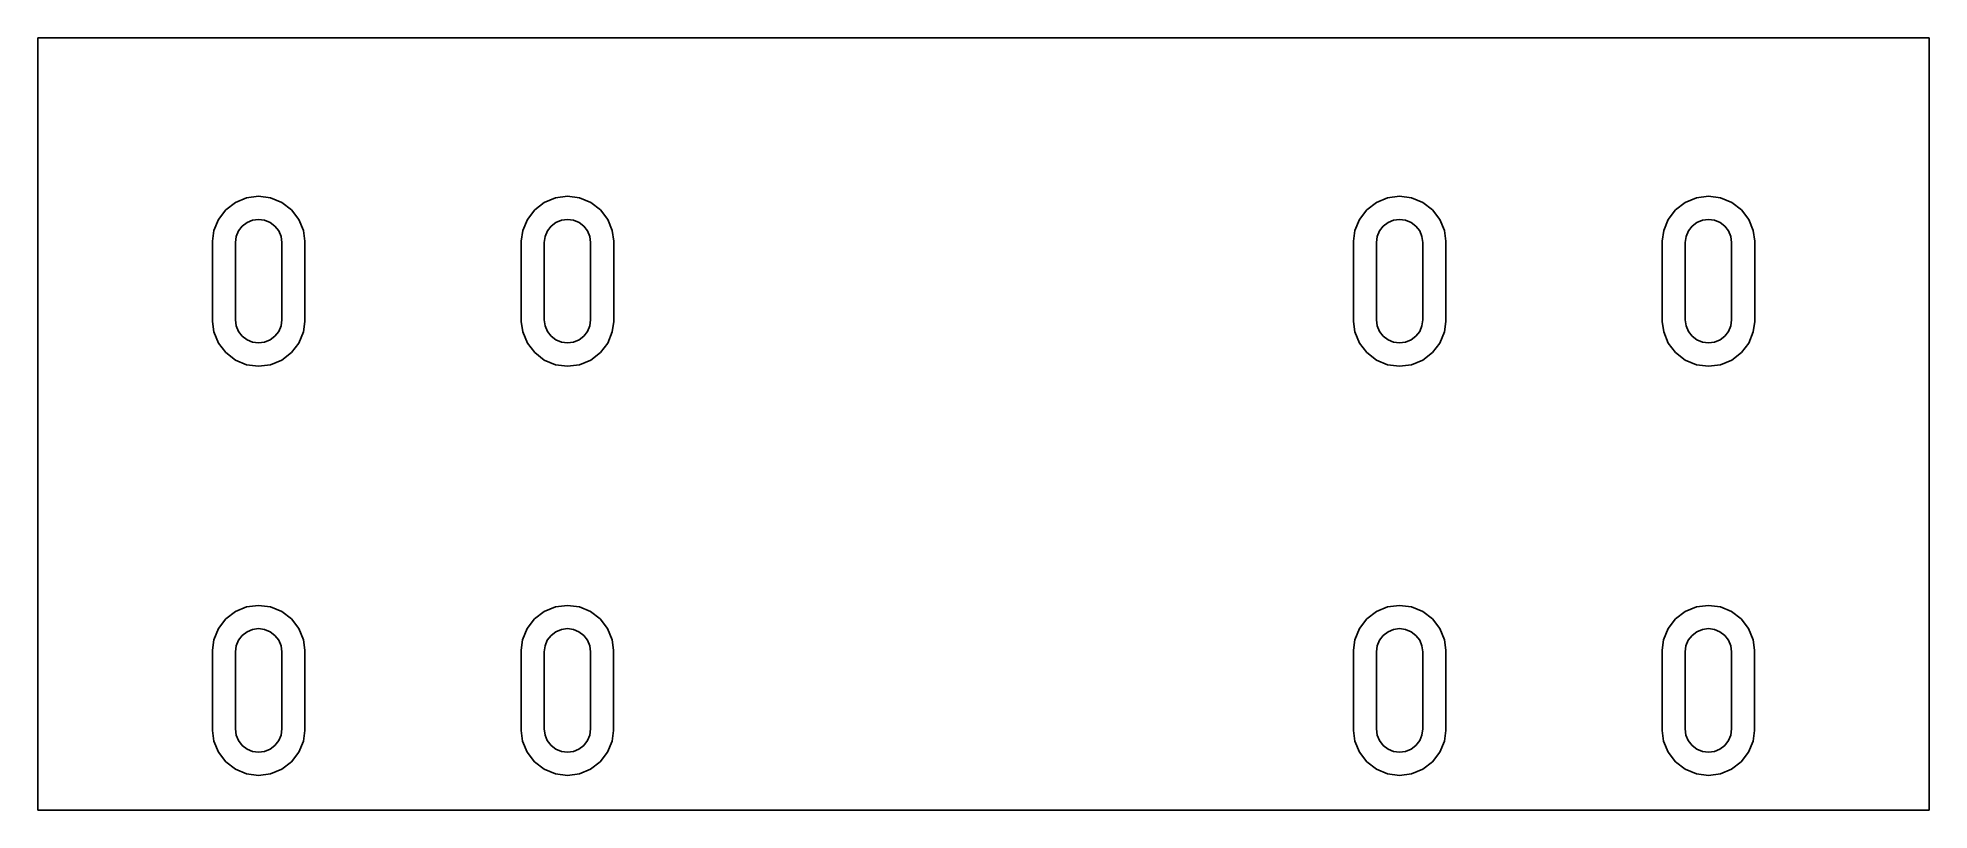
# Model space of a CAD drawing. Extents: x -123 to 123, y -50 to 50.
import ezdxf

# ---------------------------------------------------------------- set-up
doc = ezdxf.new("R2010")
doc.units = 0
doc.header["$MEASUREMENT"] = 0
doc.layers.get('0').update_dxf_attribs({"linetype": 'CONTINUOUS'})

msp = doc.modelspace()

# ---------------------------------------------------------------- linework, layer by layer
for p, q in [((-122.5, 50), (-122.5, -50)), ((-122.5, 50), (122.5, 50)), ((122.5, 50), (122.5, -50)), ((-93.9, 29.5), (-95.46, 29.3)), ((-92.34, 29.3), (-93.9, 29.5)), ((-53.89, 29.5), (-55.44, 29.3)), ((-52.33, 29.3), (-53.89, 29.5)), ((53.9, 29.5), (52.34, 29.3)), ((55.46, 29.3), (53.9, 29.5)), ((93.91, 29.5), (92.36, 29.3)), ((95.47, 29.3), (93.91, 29.5)), ((-98.15, 27.74), (-99.11, 26.5)), ((-96.91, 28.7), (-98.15, 27.74)), ((-95.46, 29.3), (-96.91, 28.7)), ((-90.89, 28.7), (-92.34, 29.3)), ((-89.65, 27.74), (-90.89, 28.7)), ((-88.69, 26.5), (-89.65, 27.74)), ((-58.14, 27.74), (-59.09, 26.5)), ((-56.89, 28.7), (-58.14, 27.74)), ((-55.44, 29.3), (-56.89, 28.7)), ((-52.33, 29.3), (-50.88, 28.7)), ((-49.63, 27.74), (-50.88, 28.7)), ((-49.63, 27.74), (-48.68, 26.5)), ((49.65, 27.74), (48.69, 26.5)), ((50.89, 28.7), (49.65, 27.74)), ((52.34, 29.3), (50.89, 28.7)), ((56.91, 28.7), (55.46, 29.3)), ((58.15, 27.74), (56.91, 28.7)), ((59.11, 26.5), (58.15, 27.74)), ((89.66, 27.74), (88.71, 26.5)), ((90.91, 28.7), (89.66, 27.74)), ((92.36, 29.3), (90.91, 28.7)), ((96.92, 28.7), (95.47, 29.3)), ((98.17, 27.74), (96.92, 28.7)), ((99.12, 26.5), (98.17, 27.74)), ((-99.71, 25.05), (-99.89, 23.69)), ((-99.11, 26.5), (-99.71, 25.05)), ((-96.8, 24.27), (-96.5, 24.99)), ((-96.02, 25.61), (-96.5, 24.99)), ((-96.02, 25.61), (-95.4, 26.09)), ((-94.68, 26.39), (-95.4, 26.09)), ((-93.9, 26.49), (-94.68, 26.39)), ((-93.9, 26.49), (-93.12, 26.39)), ((-93.12, 26.39), (-92.4, 26.09)), ((-91.78, 25.61), (-92.4, 26.09)), ((-91.78, 25.61), (-91.3, 24.99)), ((-91.3, 24.99), (-91, 24.27)), ((-88.09, 25.05), (-88.69, 26.5)), ((-87.91, 23.69), (-88.09, 25.05)), ((-59.69, 25.05), (-59.87, 23.69)), ((-59.09, 26.5), (-59.69, 25.05)), ((-56.48, 24.99), (-56.78, 24.27)), ((-56.01, 25.61), (-56.48, 24.99)), ((-55.39, 26.09), (-56.01, 25.61)), ((-54.66, 26.39), (-55.39, 26.09)), ((-53.89, 26.49), (-54.66, 26.39)), ((-53.11, 26.39), (-53.89, 26.49)), ((-52.39, 26.09), (-53.11, 26.39)), ((-51.76, 25.61), (-52.39, 26.09)), ((-51.29, 24.99), (-51.76, 25.61)), ((-50.99, 24.27), (-51.29, 24.99)), ((-48.08, 25.05), (-48.68, 26.5)), ((-47.9, 23.69), (-48.08, 25.05)), ((48.09, 25.05), (47.91, 23.69)), ((48.69, 26.5), (48.09, 25.05)), ((51.3, 24.99), (51, 24.27)), ((51.3, 24.99), (51.78, 25.61)), ((51.78, 25.61), (52.4, 26.09)), ((52.4, 26.09), (53.12, 26.39)), ((53.9, 26.49), (53.12, 26.39)), ((53.9, 26.49), (54.68, 26.39)), ((55.4, 26.09), (54.68, 26.39)), ((55.4, 26.09), (56.02, 25.61)), ((56.5, 24.99), (56.02, 25.61)), ((56.5, 24.99), (56.8, 24.27)), ((59.71, 25.05), (59.11, 26.5)), ((59.89, 23.69), (59.71, 25.05)), ((88.11, 25.05), (87.93, 23.69)), ((88.71, 26.5), (88.11, 25.05)), ((91.02, 24.27), (91.32, 24.99)), ((91.32, 24.99), (91.79, 25.61)), ((92.41, 26.09), (91.79, 25.61)), ((92.41, 26.09), (93.14, 26.39)), ((93.14, 26.39), (93.91, 26.49)), ((93.91, 26.49), (94.69, 26.39)), ((94.69, 26.39), (95.41, 26.09)), ((95.41, 26.09), (96.03, 25.61)), ((96.03, 25.61), (96.51, 24.99)), ((96.51, 24.99), (96.81, 24.27)), ((99.72, 25.05), (99.12, 26.5)), ((99.9, 23.69), (99.72, 25.05)), ((-99.89, 23.69), (-99.89, 13.29)), ((-96.9, 23.49), (-96.8, 24.27)), ((-96.9, 23.49), (-96.9, 13.49)), ((-90.9, 23.49), (-91, 24.27)), ((-90.9, 13.49), (-90.9, 23.49)), ((-87.91, 13.29), (-87.91, 23.69)), ((-59.87, 23.69), (-59.87, 13.29)), ((-56.78, 24.27), (-56.89, 23.49)), ((-56.89, 23.49), (-56.89, 13.49)), ((-50.89, 23.49), (-50.99, 24.27)), ((-50.89, 13.49), (-50.89, 23.49)), ((-47.9, 13.29), (-47.9, 23.69)), ((47.91, 23.69), (47.91, 13.29)), ((50.9, 23.49), (51, 24.27)), ((50.9, 23.49), (50.9, 13.49)), ((56.8, 24.27), (56.9, 23.49)), ((56.9, 13.49), (56.9, 23.49)), ((59.89, 13.29), (59.89, 23.69)), ((87.93, 23.69), (87.93, 13.29)), ((91.02, 24.27), (90.91, 23.49)), ((90.91, 23.49), (90.91, 13.49)), ((96.81, 24.27), (96.91, 23.49)), ((96.91, 13.49), (96.91, 23.49)), ((99.9, 13.29), (99.9, 23.69)), ((-99.89, 13.29), (-99.71, 11.93)), ((-96.8, 12.71), (-96.9, 13.49)), ((-96.5, 11.99), (-96.8, 12.71)), ((-91, 12.71), (-91.3, 11.99)), ((-90.9, 13.49), (-91, 12.71)), ((-88.09, 11.93), (-87.91, 13.29)), ((-59.87, 13.29), (-59.69, 11.93)), ((-56.89, 13.49), (-56.78, 12.71)), ((-56.78, 12.71), (-56.48, 11.99)), ((-51.29, 11.99), (-50.99, 12.71)), ((-50.99, 12.71), (-50.89, 13.49)), ((-48.08, 11.93), (-47.9, 13.29)), ((47.91, 13.29), (48.09, 11.93)), ((51, 12.71), (50.9, 13.49)), ((51, 12.71), (51.3, 11.99)), ((56.5, 11.99), (56.8, 12.71)), ((56.8, 12.71), (56.9, 13.49)), ((59.71, 11.93), (59.89, 13.29)), ((87.93, 13.29), (88.11, 11.93)), ((91.02, 12.71), (90.91, 13.49)), ((91.32, 11.99), (91.02, 12.71)), ((96.51, 11.99), (96.81, 12.71)), ((96.91, 13.49), (96.81, 12.71)), ((99.72, 11.93), (99.9, 13.29)), ((-99.71, 11.93), (-99.11, 10.48)), ((-99.11, 10.48), (-98.15, 9.24)), ((-96.02, 11.37), (-96.5, 11.99)), ((-95.4, 10.89), (-96.02, 11.37)), ((-95.4, 10.89), (-94.68, 10.59)), ((-94.68, 10.59), (-93.9, 10.49)), ((-93.12, 10.59), (-93.9, 10.49)), ((-93.12, 10.59), (-92.4, 10.89)), ((-91.78, 11.37), (-92.4, 10.89)), ((-91.3, 11.99), (-91.78, 11.37)), ((-89.65, 9.24), (-88.69, 10.48)), ((-88.69, 10.48), (-88.09, 11.93)), ((-59.69, 11.93), (-59.09, 10.48)), ((-59.09, 10.48), (-58.14, 9.24)), ((-56.48, 11.99), (-56.01, 11.37)), ((-56.01, 11.37), (-55.39, 10.89)), ((-55.39, 10.89), (-54.66, 10.59)), ((-54.66, 10.59), (-53.89, 10.49)), ((-53.89, 10.49), (-53.11, 10.59)), ((-53.11, 10.59), (-52.39, 10.89)), ((-52.39, 10.89), (-51.76, 11.37)), ((-51.76, 11.37), (-51.29, 11.99)), ((-49.63, 9.24), (-48.68, 10.48)), ((-48.68, 10.48), (-48.08, 11.93)), ((48.09, 11.93), (48.69, 10.48)), ((48.69, 10.48), (49.65, 9.24)), ((51.78, 11.37), (51.3, 11.99)), ((51.78, 11.37), (52.4, 10.89)), ((52.4, 10.89), (53.12, 10.59)), ((53.12, 10.59), (53.9, 10.49)), ((54.68, 10.59), (53.9, 10.49)), ((55.4, 10.89), (54.68, 10.59)), ((55.4, 10.89), (56.02, 11.37)), ((56.02, 11.37), (56.5, 11.99)), ((58.15, 9.24), (59.11, 10.48)), ((59.11, 10.48), (59.71, 11.93)), ((88.11, 11.93), (88.71, 10.48)), ((88.71, 10.48), (89.66, 9.24)), ((91.79, 11.37), (91.32, 11.99)), ((92.41, 10.89), (91.79, 11.37)), ((93.14, 10.59), (92.41, 10.89)), ((93.91, 10.49), (93.14, 10.59)), ((94.69, 10.59), (93.91, 10.49)), ((95.41, 10.89), (94.69, 10.59)), ((96.03, 11.37), (95.41, 10.89)), ((96.51, 11.99), (96.03, 11.37)), ((98.17, 9.24), (99.12, 10.48)), ((99.12, 10.48), (99.72, 11.93)), ((-98.15, 9.24), (-96.91, 8.28)), ((-96.91, 8.28), (-95.46, 7.68)), ((-95.46, 7.68), (-93.9, 7.48)), ((-93.9, 7.48), (-92.34, 7.68)), ((-92.34, 7.68), (-90.89, 8.28)), ((-90.89, 8.28), (-89.65, 9.24)), ((-58.14, 9.24), (-56.89, 8.28)), ((-56.89, 8.28), (-55.44, 7.68)), ((-55.44, 7.68), (-53.89, 7.48)), ((-53.89, 7.48), (-52.33, 7.68)), ((-52.33, 7.68), (-50.88, 8.28)), ((-50.88, 8.28), (-49.63, 9.24)), ((49.65, 9.24), (50.89, 8.28)), ((50.89, 8.28), (52.34, 7.68)), ((52.34, 7.68), (53.9, 7.48)), ((53.9, 7.48), (55.46, 7.68)), ((55.46, 7.68), (56.91, 8.28)), ((56.91, 8.28), (58.15, 9.24)), ((89.66, 9.24), (90.91, 8.28)), ((90.91, 8.28), (92.36, 7.68)), ((92.36, 7.68), (93.91, 7.48)), ((93.91, 7.48), (95.47, 7.68)), ((95.47, 7.68), (96.92, 8.28)), ((96.92, 8.28), (98.17, 9.24)), ((-96.91, -24.29), (-98.15, -25.24)), ((-95.46, -23.69), (-96.91, -24.29)), ((-93.9, -23.48), (-95.46, -23.69)), ((-92.34, -23.69), (-93.9, -23.48)), ((-90.89, -24.29), (-92.34, -23.69)), ((-89.65, -25.24), (-90.89, -24.29)), ((-56.91, -24.29), (-58.15, -25.24)), ((-55.46, -23.69), (-56.91, -24.29)), ((-53.9, -23.48), (-55.46, -23.69)), ((-52.34, -23.69), (-53.9, -23.48)), ((-50.89, -24.29), (-52.34, -23.69)), ((-50.89, -24.29), (-49.65, -25.24)), ((50.89, -24.29), (49.65, -25.24)), ((52.34, -23.69), (50.89, -24.29)), ((53.9, -23.48), (52.34, -23.69)), ((55.46, -23.69), (53.9, -23.48)), ((56.91, -24.29), (55.46, -23.69)), ((58.15, -25.24), (56.91, -24.29)), ((90.89, -24.29), (89.65, -25.24)), ((92.34, -23.69), (90.89, -24.29)), ((93.9, -23.48), (92.34, -23.69)), ((95.46, -23.69), (93.9, -23.48)), ((96.91, -24.29), (95.46, -23.69)), ((98.15, -25.24), (96.91, -24.29)), ((-99.11, -26.49), (-99.71, -27.94)), ((-98.15, -25.24), (-99.11, -26.49)), ((-95.4, -26.9), (-96.02, -27.37)), ((-94.68, -26.6), (-95.4, -26.9)), ((-93.9, -26.49), (-94.68, -26.6)), ((-93.12, -26.6), (-93.9, -26.49)), ((-92.4, -26.9), (-93.12, -26.6)), ((-91.78, -27.37), (-92.4, -26.9)), ((-88.69, -26.49), (-89.65, -25.24)), ((-88.09, -27.94), (-88.69, -26.49)), ((-59.11, -26.49), (-59.71, -27.94)), ((-59.11, -26.49), (-58.15, -25.24)), ((-55.4, -26.9), (-56.02, -27.37)), ((-54.68, -26.6), (-55.4, -26.9)), ((-53.9, -26.49), (-54.68, -26.6)), ((-53.12, -26.6), (-53.9, -26.49)), ((-52.4, -26.9), (-53.12, -26.6)), ((-51.78, -27.37), (-52.4, -26.9)), ((-48.69, -26.49), (-49.65, -25.24)), ((-48.09, -27.94), (-48.69, -26.49)), ((48.69, -26.49), (48.09, -27.94)), ((49.65, -25.24), (48.69, -26.49)), ((51.78, -27.37), (52.4, -26.9)), ((53.12, -26.6), (52.4, -26.9)), ((53.9, -26.49), (53.12, -26.6)), ((54.68, -26.6), (53.9, -26.49)), ((54.68, -26.6), (55.4, -26.9)), ((56.02, -27.37), (55.4, -26.9)), ((59.11, -26.49), (58.15, -25.24)), ((59.71, -27.94), (59.11, -26.49)), ((88.69, -26.49), (88.09, -27.94)), ((89.65, -25.24), (88.69, -26.49)), ((92.4, -26.9), (91.78, -27.37)), ((93.12, -26.6), (92.4, -26.9)), ((93.9, -26.49), (93.12, -26.6)), ((94.68, -26.6), (93.9, -26.49)), ((95.4, -26.9), (94.68, -26.6)), ((96.02, -27.37), (95.4, -26.9)), ((99.11, -26.49), (98.15, -25.24)), ((99.71, -27.94), (99.11, -26.49)), ((-99.71, -27.94), (-99.89, -29.3)), ((-99.89, -29.3), (-99.89, -39.69)), ((-96.8, -28.72), (-96.9, -29.49)), ((-96.5, -27.99), (-96.8, -28.72)), ((-96.02, -27.37), (-96.5, -27.99)), ((-91.3, -27.99), (-91.78, -27.37)), ((-91, -28.72), (-91.3, -27.99)), ((-90.9, -29.49), (-91, -28.72)), ((-87.91, -29.3), (-88.09, -27.94)), ((-87.91, -39.69), (-87.91, -29.3)), ((-59.71, -27.94), (-59.89, -29.3)), ((-59.89, -29.3), (-59.89, -39.69)), ((-56.8, -28.72), (-56.9, -29.49)), ((-56.5, -27.99), (-56.8, -28.72)), ((-56.02, -27.37), (-56.5, -27.99)), ((-51.3, -27.99), (-51.78, -27.37)), ((-51, -28.72), (-51.3, -27.99)), ((-50.9, -29.49), (-51, -28.72)), ((-47.91, -29.3), (-48.09, -27.94)), ((-47.91, -39.69), (-47.91, -29.3)), ((48.09, -27.94), (47.91, -29.3)), ((47.91, -29.3), (47.91, -39.69)), ((50.9, -29.49), (51, -28.72)), ((51, -28.72), (51.3, -27.99)), ((51.78, -27.37), (51.3, -27.99)), ((56.5, -27.99), (56.02, -27.37)), ((56.5, -27.99), (56.8, -28.72)), ((56.9, -29.49), (56.8, -28.72)), ((59.89, -29.3), (59.71, -27.94)), ((59.89, -39.69), (59.89, -29.3)), ((88.09, -27.94), (87.91, -29.3)), ((87.91, -29.3), (87.91, -39.69)), ((91, -28.72), (90.9, -29.49)), ((91.3, -27.99), (91, -28.72)), ((91.78, -27.37), (91.3, -27.99)), ((96.5, -27.99), (96.02, -27.37)), ((96.8, -28.72), (96.5, -27.99)), ((96.9, -29.49), (96.8, -28.72)), ((99.89, -29.3), (99.71, -27.94)), ((99.89, -39.69), (99.89, -29.3)), ((-96.9, -29.49), (-96.9, -39.49)), ((-90.9, -39.49), (-90.9, -29.49)), ((-56.9, -29.49), (-56.9, -39.49)), ((-50.9, -39.49), (-50.9, -29.49)), ((50.9, -29.49), (50.9, -39.49)), ((56.9, -39.49), (56.9, -29.49)), ((90.9, -29.49), (90.9, -39.49)), ((96.9, -39.49), (96.9, -29.49)), ((-99.89, -39.69), (-99.71, -41.05)), ((-99.71, -41.05), (-99.11, -42.5)), ((-96.9, -39.49), (-96.8, -40.27)), ((-96.8, -40.27), (-96.5, -40.99)), ((-96.5, -40.99), (-96.02, -41.62)), ((-96.02, -41.62), (-95.4, -42.09)), ((-92.4, -42.09), (-91.78, -41.62)), ((-91.78, -41.62), (-91.3, -40.99)), ((-91.3, -40.99), (-91, -40.27)), ((-91, -40.27), (-90.9, -39.49)), ((-88.69, -42.5), (-88.09, -41.05)), ((-88.09, -41.05), (-87.91, -39.69)), ((-59.89, -39.69), (-59.71, -41.05)), ((-59.71, -41.05), (-59.11, -42.5)), ((-56.9, -39.49), (-56.8, -40.27)), ((-56.8, -40.27), (-56.5, -40.99)), ((-56.5, -40.99), (-56.02, -41.62)), ((-56.02, -41.62), (-55.4, -42.09)), ((-52.4, -42.09), (-51.78, -41.62)), ((-51.78, -41.62), (-51.3, -40.99)), ((-51.3, -40.99), (-51, -40.27)), ((-51, -40.27), (-50.9, -39.49)), ((-48.09, -41.05), (-48.69, -42.5)), ((-48.09, -41.05), (-47.91, -39.69)), ((47.91, -39.69), (48.09, -41.05)), ((48.09, -41.05), (48.69, -42.5)), ((51, -40.27), (50.9, -39.49)), ((51, -40.27), (51.3, -40.99)), ((51.3, -40.99), (51.78, -41.62)), ((52.4, -42.09), (51.78, -41.62)), ((56.02, -41.62), (55.4, -42.09)), ((56.02, -41.62), (56.5, -40.99)), ((56.5, -40.99), (56.8, -40.27)), ((56.9, -39.49), (56.8, -40.27)), ((59.11, -42.5), (59.71, -41.05)), ((59.71, -41.05), (59.89, -39.69)), ((87.91, -39.69), (88.09, -41.05)), ((88.09, -41.05), (88.69, -42.5)), ((90.9, -39.49), (91, -40.27)), ((91, -40.27), (91.3, -40.99)), ((91.3, -40.99), (91.78, -41.62)), ((91.78, -41.62), (92.4, -42.09)), ((95.4, -42.09), (96.02, -41.62)), ((96.02, -41.62), (96.5, -40.99)), ((96.5, -40.99), (96.8, -40.27)), ((96.8, -40.27), (96.9, -39.49)), ((99.11, -42.5), (99.71, -41.05)), ((99.71, -41.05), (99.89, -39.69)), ((-99.11, -42.5), (-98.15, -43.75)), ((-98.15, -43.75), (-96.91, -44.7)), ((-95.4, -42.09), (-94.68, -42.39)), ((-94.68, -42.39), (-93.9, -42.49)), ((-93.9, -42.49), (-93.12, -42.39)), ((-93.12, -42.39), (-92.4, -42.09)), ((-90.89, -44.7), (-89.65, -43.75)), ((-89.65, -43.75), (-88.69, -42.5)), ((-59.11, -42.5), (-58.15, -43.75)), ((-58.15, -43.75), (-56.91, -44.7)), ((-55.4, -42.09), (-54.68, -42.39)), ((-54.68, -42.39), (-53.9, -42.49)), ((-53.9, -42.49), (-53.12, -42.39)), ((-53.12, -42.39), (-52.4, -42.09)), ((-49.65, -43.75), (-50.89, -44.7)), ((-49.65, -43.75), (-48.69, -42.5)), ((48.69, -42.5), (49.65, -43.75)), ((49.65, -43.75), (50.89, -44.7)), ((53.12, -42.39), (52.4, -42.09)), ((53.9, -42.49), (53.12, -42.39)), ((54.68, -42.39), (53.9, -42.49)), ((55.4, -42.09), (54.68, -42.39)), ((56.91, -44.7), (58.15, -43.75)), ((58.15, -43.75), (59.11, -42.5)), ((88.69, -42.5), (89.65, -43.75)), ((89.65, -43.75), (90.89, -44.7)), ((92.4, -42.09), (93.12, -42.39)), ((93.12, -42.39), (93.9, -42.49)), ((93.9, -42.49), (94.68, -42.39)), ((94.68, -42.39), (95.4, -42.09)), ((96.91, -44.7), (98.15, -43.75)), ((98.15, -43.75), (99.11, -42.5)), ((-96.91, -44.7), (-95.46, -45.3)), ((-95.46, -45.3), (-93.9, -45.51)), ((-93.9, -45.51), (-92.34, -45.3)), ((-92.34, -45.3), (-90.89, -44.7)), ((-56.91, -44.7), (-55.46, -45.3)), ((-55.46, -45.3), (-53.9, -45.51)), ((-52.34, -45.3), (-53.9, -45.51)), ((-52.34, -45.3), (-50.89, -44.7)), ((50.89, -44.7), (52.34, -45.3)), ((52.34, -45.3), (53.9, -45.51)), ((53.9, -45.51), (55.46, -45.3)), ((55.46, -45.3), (56.91, -44.7)), ((90.89, -44.7), (92.34, -45.3)), ((92.34, -45.3), (93.9, -45.51)), ((93.9, -45.51), (95.46, -45.3)), ((95.46, -45.3), (96.91, -44.7)), ((-122.5, -50), (122.5, -50))]:
    msp.add_line(p, q)

doc.saveas('drawing.dxf')
